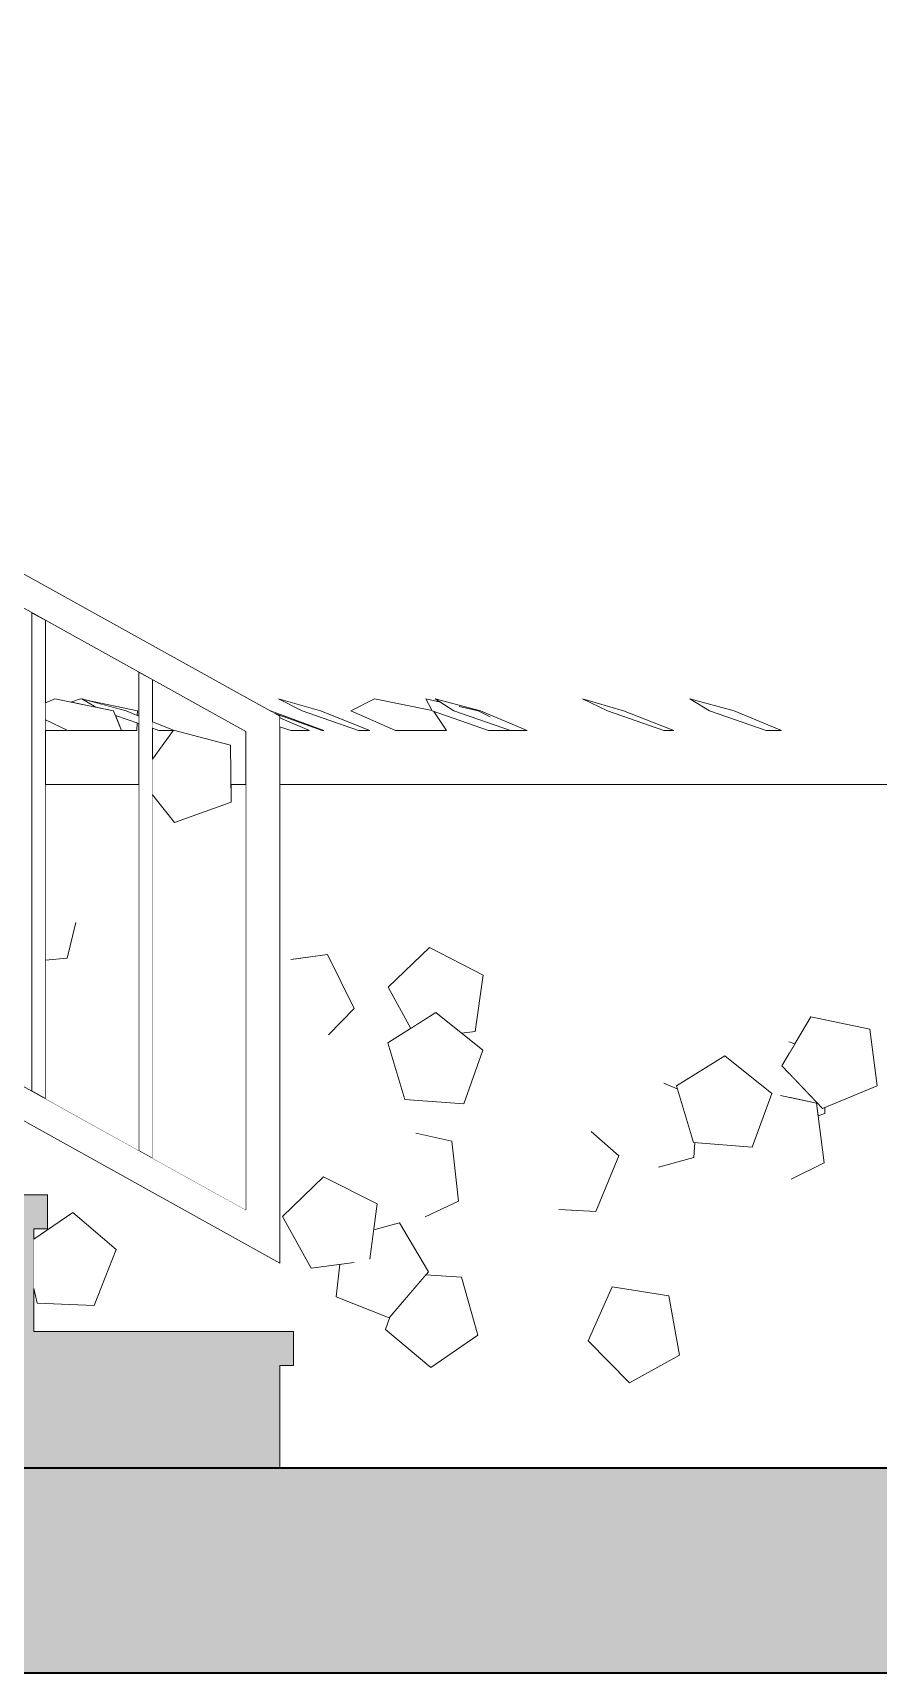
# Model space of a CAD drawing. Header units: millimetres. Extents: x -9413 to 8527, y -300 to 11224.
# Drawn here: x 5200 to 6436, y -300 to 2100 of the extents above; entities that cross this region are included whole.
import ezdxf

# ---------------------------------------------------------------- set-up
doc = ezdxf.new("R2010")
doc.units = ezdxf.units.MM
doc.header["$MEASUREMENT"] = 0
doc.linetypes.add('Wipeout_Contour', pattern=[1000, 0, -1000])
for name, color, linetype in [('Interior - Furniture', 7, 'Continuous'), ('Structural - Bearing', 7, 'Continuous'), ('Structural - Combined', 7, 'Continuous')]:
    doc.layers.add(name, color=color, linetype=linetype)
for name, color, linetype, lineweight, true_color in [('Interior - Furniture _Pen_No__4', 7, 'Continuous', 20, 0x029e21), ('Structural - Bearing_Pen_No__180', 7, 'Continuous', 15, 0xd6cda7), ('Structural - Bearing_Pen_No__29', 7, 'Continuous', 35, 0x3dad99), ('Structural - Bearing_Pen_No__87', 7, 'Continuous', 20, 0x6a6a6a), ('Structural - Combined_Pen_No__160', 7, 'Continuous', 20, 0xb4a35c), ('Structural - Combined_Pen_No__161', 7, 'Continuous', 13, 0x6a6a6a)]:
    doc.layers.add(name, color=color, linetype=linetype, lineweight=lineweight, true_color=true_color)
doc.layers.add('Structural - Combined_Pen_No__141', color=7, linetype='Continuous', lineweight=20)

# ---------------------------------------------------------------- blocks, each defined once
blk = doc.blocks.new('Section Elem_1_6')
at = {"layer": 'Structural - Bearing_Pen_No__180', "linetype": 'Continuous', "lineweight": 0, "true_color": 0x353329}
blk.add_hatch(color=250, dxfattribs=at).paths.add_polyline_path([(8527.1, 0), (-8108.3, 0), (-8108.3, -300), (8527.1, -300)])
at = {"layer": 'Structural - Bearing_Pen_No__29', "linetype": 'Continuous'}
for p, q in [((8327.1, 0), (5561.4, 0)), ((8527.1, -300), (-8108.3, -300))]:
    blk.add_line(p, q, dxfattribs=at)
at = {"layer": 'Structural - Bearing_Pen_No__29', "linetype": 'Continuous', "flags": 128}
blk.add_lwpolyline([(5561.4, 0), (5531.4, 0), (5036.3, 0)], dxfattribs=at)
blk = doc.blocks.new('Section Elem_23_6')
at = {"layer": 'Structural - Combined_Pen_No__160', "linetype": 'Continuous', "lineweight": 0, "true_color": 0x5a512e}
for points in [[(4141.4, 950), (4141.4, 1000), (3761.4, 1000), (3761.4, 950)], [(4121.4, 800), (4121.4, 950), (4091.4, 950), (4091.4, 800)], [(4501.4, 750), (4501.4, 800), (4091.4, 800), (4091.4, 750)], [(4481.4, 600), (4481.4, 750), (4451.4, 750), (4451.4, 600)], [(4861.4, 550), (4861.4, 600), (4451.4, 600), (4451.4, 550)], [(4841.4, 400), (4841.4, 550), (4811.4, 550), (4811.4, 400)], [(5221.4, 350), (5221.4, 400), (4811.4, 400), (4811.4, 350)], [(5201.4, 200), (5201.4, 350), (5171.4, 350), (5171.4, 200)], [(5581.4, 150), (5581.4, 200), (5171.4, 200), (5171.4, 150)], [(5561.4, 0), (5561.4, 150), (5531.4, 150), (5531.4, 0)]]:
    blk.add_hatch(color=59, dxfattribs=at).paths.add_polyline_path(points)
at = {"layer": 'Structural - Combined_Pen_No__141', "linetype": 'Continuous'}
for p, q in [((4141.4, 1000), (3761.4, 1000)), ((4141.4, 1000), (4141.4, 950)), ((4121.4, 950), (4121.4, 800)), ((4141.4, 950), (4121.4, 950)), ((3761.4, 800), (3761.4, 708.3)), ((4501.4, 800), (4121.4, 800)), ((4501.4, 800), (4501.4, 750)), ((4481.4, 750), (4481.4, 600)), ((4501.4, 750), (4481.4, 750)), ((4861.4, 600), (4481.4, 600)), ((4861.4, 600), (4861.4, 550)), ((4841.4, 550), (4841.4, 400)), ((4861.4, 550), (4841.4, 550)), ((5221.4, 400), (4841.4, 400)), ((5221.4, 400), (5221.4, 350)), ((5201.4, 350), (5201.4, 200)), ((5221.4, 350), (5201.4, 350)), ((5581.4, 200), (5201.4, 200)), ((5581.4, 200), (5581.4, 150)), ((5561.4, 150), (5561.4, 0)), ((5581.4, 150), (5561.4, 150))]:
    blk.add_line(p, q, dxfattribs=at)
at = {"layer": 'Structural - Combined_Pen_No__161', "linetype": 'Continuous'}
for p, q in [((3761.4, 1300), (3761.4, 2100)), ((3811.4, 2022.2), (3811.4, 1322.2)), ((5561.4, 1100), (5561.4, 300)), ((5511.4, 377.8), (5511.4, 1077.8))]:
    blk.add_line(p, q, dxfattribs=at)
at = {"color": 254, "linetype": 'Wipeout_Contour', "lineweight": 0, "ltscale": 17111.500409}
blk.add_wipeout([(3967.7, 1235.4), (3967.7, 1935.4), (3947.7, 1946.5), (3947.7, 1246.5)], dxfattribs=at).dxf.layer = 'Structural - Combined'
at = {"color": 254, "linetype": 'Wipeout_Contour', "lineweight": 0, "ltscale": 17570.925923}
blk.add_wipeout([(4124.1, 1148.5), (4124.1, 1848.5), (4104.1, 1859.6), (4104.1, 1159.6)], dxfattribs=at).dxf.layer = 'Structural - Combined'
at = {"color": 254, "linetype": 'Wipeout_Contour', "lineweight": 0, "ltscale": 18046.894235}
blk.add_wipeout([(4280.5, 1061.6), (4280.5, 1761.6), (4260.5, 1772.7), (4260.5, 1072.7)], dxfattribs=at).dxf.layer = 'Structural - Combined'
at = {"color": 254, "linetype": 'Wipeout_Contour', "lineweight": 0, "ltscale": 18538.141997}
blk.add_wipeout([(4436.8, 974.7), (4436.8, 1674.7), (4416.8, 1685.9), (4416.8, 985.9)], dxfattribs=at).dxf.layer = 'Structural - Combined'
at = {"color": 254, "linetype": 'Wipeout_Contour', "lineweight": 0, "ltscale": 19043.49729}
blk.add_wipeout([(4593.2, 887.9), (4593.2, 1587.9), (4573.2, 1599), (4573.2, 899)], dxfattribs=at).dxf.layer = 'Structural - Combined'
at = {"color": 254, "linetype": 'Wipeout_Contour', "lineweight": 0, "ltscale": 19561.876711}
blk.add_wipeout([(4749.6, 801), (4749.6, 1501), (4729.6, 1512.1), (4729.6, 812.1)], dxfattribs=at).dxf.layer = 'Structural - Combined'
at = {"color": 254, "linetype": 'Wipeout_Contour', "lineweight": 0, "ltscale": 20092.281407}
blk.add_wipeout([(4905.9, 714.1), (4905.9, 1414.1), (4885.9, 1425.3), (4885.9, 725.3)], dxfattribs=at).dxf.layer = 'Structural - Combined'
at = {"color": 254, "linetype": 'Wipeout_Contour', "lineweight": 0, "ltscale": 20633.79243}
blk.add_wipeout([(5062.3, 627.3), (5062.3, 1327.3), (5042.3, 1338.4), (5042.3, 638.4)], dxfattribs=at).dxf.layer = 'Structural - Combined'
at = {"color": 254, "linetype": 'Wipeout_Contour', "lineweight": 0, "ltscale": 21185.565714}
blk.add_wipeout([(5218.6, 540.4), (5218.6, 1240.4), (5198.6, 1251.5), (5198.6, 551.5)], dxfattribs=at).dxf.layer = 'Structural - Combined'
at = {"color": 254, "linetype": 'Wipeout_Contour', "lineweight": 0, "ltscale": 21746.82689}
blk.add_wipeout([(5375, 453.5), (5375, 1153.5), (5355, 1164.6), (5355, 464.6)], dxfattribs=at).dxf.layer = 'Structural - Combined'
at = {"layer": 'Structural - Combined_Pen_No__160', "linetype": 'Continuous', "lineweight": 0, "true_color": 0x5a512e}
blk.add_hatch(color=59, dxfattribs=at).paths.add_polyline_path([(5036.3, 0), (5531.4, 0), (5531.4, 150), (5171.4, 150), (5171.4, 350), (4811.4, 350), (4811.4, 550), (4451.4, 550), (4451.4, 750), (4091.4, 750), (4091.4, 950), (3761.4, 950), (3761.4, 708.3)])
at = {"layer": 'Structural - Combined_Pen_No__141', "linetype": 'Continuous'}
blk.add_line((3761.4, 708.3), (5036.3, 0), dxfattribs=at)
at = {"layer": 'Structural - Combined_Pen_No__161', "linetype": 'Continuous'}
for p, q in [((3761.4, 2100), (5561.4, 1100)), ((5511.4, 1077.8), (3811.4, 2022.2)), ((3947.7, 1246.5), (3947.7, 1946.5)), ((3967.7, 1935.4), (3967.7, 1235.4)), ((4104.1, 1159.6), (4104.1, 1859.6)), ((4124.1, 1848.5), (4124.1, 1148.5)), ((4260.5, 1072.7), (4260.5, 1772.7)), ((4280.5, 1761.6), (4280.5, 1061.6)), ((4416.8, 985.9), (4416.8, 1685.9)), ((4436.8, 1674.7), (4436.8, 974.7)), ((4573.2, 899), (4573.2, 1599)), ((4593.2, 1587.9), (4593.2, 887.9)), ((4729.6, 812.1), (4729.6, 1512.1)), ((4749.6, 1501), (4749.6, 801)), ((4885.9, 725.3), (4885.9, 1425.3)), ((4905.9, 1414.1), (4905.9, 714.1)), ((3811.4, 1322.2), (5511.4, 377.8)), ((5042.3, 638.4), (5042.3, 1338.4)), ((5062.3, 1327.3), (5062.3, 627.3)), ((5561.4, 300), (3761.4, 1300)), ((5198.6, 551.5), (5198.6, 1251.5)), ((5218.6, 1240.4), (5218.6, 540.4)), ((5355, 464.6), (5355, 1164.6)), ((5375, 1153.5), (5375, 453.5))]:
    blk.add_line(p, q, dxfattribs=at)
blk = doc.blocks.new('Section Elem_26_6')
at = {"layer": 'Structural - Bearing_Pen_No__87', "linetype": 'Continuous'}
blk.add_line((6893.6, 1000), (5561.4, 1000), dxfattribs=at)
at = {"color": 254, "linetype": 'Wipeout_Contour', "lineweight": 0, "ltscale": 42560.827688}
blk.add_wipeout([(5218.6, 794.2), (5263.1, 798.4), (5250.4, 746.1), (5218.6, 743.1), (5218.6, 540.4), (5355, 464.6), (5355, 1000), (5218.6, 1000)], dxfattribs=at).dxf.layer = 'Structural - Bearing'
at = {"color": 254, "linetype": 'Wipeout_Contour', "lineweight": 0, "ltscale": 38629.837659}
blk.add_wipeout([(5375, 984.9), (5375, 453.5), (5511.4, 377.8), (5511.4, 1000), (5490, 1000), (5490.3, 974.6), (5407.3, 944.8)], dxfattribs=at).dxf.layer = 'Structural - Bearing'
at = {"layer": 'Structural - Bearing_Pen_No__87', "linetype": 'Continuous'}
for p, q in [((5355, 1000), (5218.6, 1000)), ((5511.4, 1000), (5490, 1000))]:
    blk.add_line(p, q, dxfattribs=at)
blk = doc.blocks.new('Section Elem_41_6')
at = {"color": 254, "linetype": 'Wipeout_Contour', "lineweight": 0, "ltscale": 38045.233802}
blk.add_wipeout([(5336.5, 1107.9), (5271.6, 1125.7), (5292.2, 1113.3), (5318, 1107.9), (5320.8, 1101.1), (5355, 1089.3), (5355, 1100.3)], dxfattribs=at).dxf.layer = 'Interior - Furniture'
at = {"color": 254, "linetype": 'Wipeout_Contour', "lineweight": 0, "ltscale": 28676.119604}
blk.add_wipeout([(5594, 1107.9), (5676.5, 1079.2), (5693, 1079.2), (5620.6, 1107.9), (5559.5, 1125.7)], dxfattribs=at).dxf.layer = 'Interior - Furniture'
at = {"color": 254, "linetype": 'Wipeout_Contour', "lineweight": 0, "ltscale": 17855.286291}
blk.add_wipeout([(5868.9, 1099), (5851.1, 1107.9), (5823.7, 1114.3)], dxfattribs=at).dxf.layer = 'Interior - Furniture'
at = {"color": 254, "linetype": 'Wipeout_Contour', "lineweight": 0, "ltscale": 30862.426115}
blk.add_wipeout([(6040.4, 1107.9), (6122.6, 1079.2), (6137.2, 1079.2), (6064, 1107.9), (6004.1, 1125.7)], dxfattribs=at).dxf.layer = 'Interior - Furniture'
at = {"color": 254, "linetype": 'Wipeout_Contour', "lineweight": 0, "ltscale": 31625.809231}
blk.add_wipeout([(6189.5, 1107.9), (6272.6, 1079.2), (6295.1, 1079.2), (6225.9, 1107.9), (6160.6, 1125.7)], dxfattribs=at).dxf.layer = 'Interior - Furniture'
at = {"color": 254, "linetype": 'Wipeout_Contour', "lineweight": 0, "ltscale": 21380.282851}
blk.add_wipeout([(5249.6, 1080.1), (5218.6, 1094.8), (5218.6, 1079.2), (5249.7, 1079.2)], dxfattribs=at).dxf.layer = 'Interior - Furniture'
at = {"color": 254, "linetype": 'Wipeout_Contour', "lineweight": 0, "ltscale": 27483.221141}
blk.add_wipeout([(5375, 1082.4), (5384.1, 1079.2), (5405.4, 1079.2), (5405.5, 1079.5), (5375, 1092)], dxfattribs=at).dxf.layer = 'Interior - Furniture'
at = {"color": 254, "linetype": 'Wipeout_Contour', "lineweight": 0, "ltscale": 21176.742157}
blk.add_wipeout([(5218.6, 794.2), (5218.6, 743.1), (5250.4, 746.1), (5263.1, 798.4)], dxfattribs=at).dxf.layer = 'Interior - Furniture'
at = {"color": 254, "linetype": 'Wipeout_Contour', "lineweight": 0, "ltscale": 22685.612463}
blk.add_wipeout([(5577.6, 744.5), (5632.4, 633.9), (5670.1, 672.3), (5631, 751.3)], dxfattribs=at).dxf.layer = 'Interior - Furniture'
at = {"color": 254, "linetype": 'Wipeout_Contour', "lineweight": 0, "ltscale": 40854.808958}
blk.add_wipeout([(5779.9, 761.7), (5719.8, 703.9), (5752.8, 643.4), (5789.5, 666.6), (5827.1, 636.5), (5846.8, 639), (5858.4, 721.5)], dxfattribs=at).dxf.layer = 'Interior - Furniture'
at = {"color": 254, "linetype": 'Wipeout_Contour', "lineweight": 0, "ltscale": 31166.522627}
blk.add_wipeout([(6252.1, 469.5), (6280.6, 547.9), (6212, 603.4), (6141.3, 559.3), (6166, 476.6)], dxfattribs=at).dxf.layer = 'Interior - Furniture'
at = {"color": 254, "linetype": 'Wipeout_Contour', "lineweight": 0, "ltscale": 19017.35914}
blk.add_wipeout([(6305.9, 623.9), (6306.1, 606.9), (6314.5, 621)], dxfattribs=at).dxf.layer = 'Interior - Furniture'
at = {"color": 254, "linetype": 'Wipeout_Contour', "lineweight": 0, "ltscale": 44536.19904}
blk.add_wipeout([(6306.5, 576.9), (6307, 542.4), (6346.2, 534.1), (6348.6, 515.3), (6358.2, 518.8), (6358.1, 527.7), (6355, 526.4)], dxfattribs=at).dxf.layer = 'Interior - Furniture'
at = {"color": 254, "linetype": 'Wipeout_Contour', "lineweight": 0, "ltscale": 24127.390026}
blk.add_wipeout([(6016.6, 492.6), (5969.6, 378.5), (6023.3, 375.4), (6057, 456.9)], dxfattribs=at).dxf.layer = 'Interior - Furniture'
at = {"color": 254, "linetype": 'Wipeout_Contour', "lineweight": 0, "ltscale": 31530.879392}
blk.add_wipeout([(5201.4, 262.7), (5206.3, 241.2), (5289.6, 237.8), (5321.8, 319.9), (5258.5, 374), (5201.4, 335.2)], dxfattribs=at).dxf.layer = 'Interior - Furniture'
at = {"color": 254, "linetype": 'Wipeout_Contour', "lineweight": 0, "ltscale": 45652.465921}
blk.add_wipeout([(5648.8, 298.2), (5643.7, 250.5), (5721.3, 220.1), (5778.5, 287.3), (5736.2, 359.1), (5698.6, 348.8), (5692.7, 305.6), (5669.2, 300.9)], dxfattribs=at).dxf.layer = 'Interior - Furniture'
at = {"color": 254, "linetype": 'Wipeout_Contour', "lineweight": 0, "ltscale": 30425.20086}
blk.add_wipeout([(6072.7, 124.8), (6145.5, 165.5), (6129.9, 252.3), (6047.5, 265.2), (6012.2, 186.4)], dxfattribs=at).dxf.layer = 'Interior - Furniture'
at = {"layer": 'Interior - Furniture _Pen_No__4', "linetype": 'Continuous'}
for p, q in [((6064, 1107.9), (6004.1, 1125.7)), ((6004.1, 1125.7), (6040.4, 1107.9)), ((6040.4, 1107.9), (6122.6, 1079.2)), ((6137.2, 1079.2), (6064, 1107.9)), ((6225.9, 1107.9), (6160.6, 1125.7)), ((6160.6, 1125.7), (6189.5, 1107.9)), ((6189.5, 1107.9), (6272.6, 1079.2)), ((6295.1, 1079.2), (6225.9, 1107.9)), ((6122.6, 1079.2), (6137.2, 1079.2)), ((6272.6, 1079.2), (6295.1, 1079.2)), ((5250.4, 746.1), (5263.1, 798.5)), ((5218.6, 743.1), (5250.4, 746.1)), ((5631, 751.3), (5577.5, 744.4)), ((5670.1, 672.3), (5631, 751.3)), ((5779.9, 761.7), (5719.8, 703.9)), ((5858.4, 721.5), (5779.9, 761.7)), ((5632.3, 633.9), (5670.1, 672.3)), ((6280.6, 547.9), (6212, 603.4)), ((6252.1, 469.5), (6280.6, 547.9)), ((6057, 456.9), (6016.6, 492.6)), ((6023.3, 375.4), (6057, 456.9)), ((5258.5, 374), (5201.4, 335.2)), ((5321.8, 319.9), (5258.5, 374)), ((5969.5, 378.6), (6023.3, 375.4)), ((5289.6, 237.8), (5321.8, 319.9)), ((6047.5, 265.2), (6012.2, 186.4)), ((6129.9, 252.3), (6047.5, 265.2)), ((5201.4, 262.7), (5206.3, 241.2)), ((5206.3, 241.2), (5289.6, 237.8)), ((6145.5, 165.5), (6129.9, 252.3)), ((6012.2, 186.4), (6072.7, 124.8)), ((6072.7, 124.8), (6145.5, 165.5))]:
    blk.add_line(p, q, dxfattribs=at)
at = {"color": 254, "linetype": 'Wipeout_Contour', "lineweight": 0, "ltscale": 21561.880402}
blk.add_wipeout([(5255.6, 1120.8), (5292.2, 1113.3), (5272.6, 1125), (5269.7, 1125.7)], dxfattribs=at).dxf.layer = 'Interior - Furniture'
at = {"color": 254, "linetype": 'Wipeout_Contour', "lineweight": 0, "ltscale": 28429.985868}
blk.add_wipeout([(5546.3, 1108.4), (5554, 1104.1), (5623, 1079.2), (5625.6, 1079.2), (5547.6, 1107.9)], dxfattribs=at).dxf.layer = 'Interior - Furniture'
at = {"color": 254, "linetype": 'Wipeout_Contour', "lineweight": 0, "ltscale": 40986.734998}
blk.add_wipeout([(5665.3, 1107.9), (5730.3, 1079.2), (5804.9, 1079.2), (5786.5, 1107.1), (5784, 1107.9), (5783.8, 1108.4), (5699.7, 1125.7)], dxfattribs=at).dxf.layer = 'Interior - Furniture'
at = {"color": 254, "linetype": 'Wipeout_Contour', "lineweight": 0, "ltscale": 33107.296918}
blk.add_wipeout([(5375, 984.9), (5407.3, 944.8), (5490.3, 974.6), (5489.3, 1058), (5405.7, 1079.7), (5375, 1037.3)], dxfattribs=at).dxf.layer = 'Interior - Furniture'
at = {"color": 254, "linetype": 'Wipeout_Contour', "lineweight": 0, "ltscale": 29094.655388}
blk.add_wipeout([(5830.2, 532.9), (5858.3, 611.4), (5789.5, 666.6), (5719, 622.2), (5744.1, 539.5)], dxfattribs=at).dxf.layer = 'Interior - Furniture'
at = {"color": 254, "linetype": 'Wipeout_Contour', "lineweight": 0, "ltscale": 31986.926234}
blk.add_wipeout([(6434.8, 559.4), (6424.3, 642.1), (6338, 660.2), (6295.2, 588.7), (6355, 526.4)], dxfattribs=at).dxf.layer = 'Interior - Furniture'
at = {"color": 254, "linetype": 'Wipeout_Contour', "lineweight": 0, "ltscale": 37000.983905}
blk.add_wipeout([(6114.8, 440.2), (6166.8, 454.4), (6168.2, 476.4), (6166, 476.6), (6142.5, 555.1), (6123, 563.3)], dxfattribs=at).dxf.layer = 'Interior - Furniture'
at = {"color": 254, "linetype": 'Wipeout_Contour', "lineweight": 0, "ltscale": 23234.804534}
blk.add_wipeout([(5773.9, 367.7), (5822.5, 390.7), (5812.8, 478.4), (5760.4, 490.3)], dxfattribs=at).dxf.layer = 'Interior - Furniture'
at = {"color": 254, "linetype": 'Wipeout_Contour', "lineweight": 0, "ltscale": 33927.249351}
blk.add_wipeout([(5692.7, 305.6), (5703.7, 386.6), (5624.9, 426.3), (5565.1, 368.3), (5606.9, 292.6), (5669.2, 300.9)], dxfattribs=at).dxf.layer = 'Interior - Furniture'
at = {"color": 254, "linetype": 'Wipeout_Contour', "lineweight": 0, "ltscale": 34698.933452}
blk.add_wipeout([(5722.1, 221.1), (5715.9, 202.8), (5782, 147.2), (5850.6, 194.7), (5826.9, 279.6), (5774.7, 282.8)], dxfattribs=at).dxf.layer = 'Interior - Furniture'
at = {"layer": 'Interior - Furniture _Pen_No__4', "linetype": 'Continuous'}
for p, q in [((5546.3, 1108.4), (5547.6, 1107.9)), ((5693, 1079.2), (5620.6, 1107.9)), ((5665.3, 1107.9), (5699.7, 1125.7)), ((5730.3, 1079.2), (5665.3, 1107.9)), ((5375, 1092), (5405.5, 1079.5)), ((5384.1, 1079.2), (5375, 1082.4)), ((5405.7, 1079.7), (5375, 1037.3)), ((5405.4, 1079.2), (5384.1, 1079.2)), ((5489.3, 1058), (5405.7, 1079.7)), ((5490.3, 974.6), (5489.3, 1058)), ((5625.6, 1079.2), (5623, 1079.2)), ((5676.5, 1079.2), (5693, 1079.2)), ((5375, 984.9), (5407.3, 944.8)), ((5407.3, 944.8), (5490.3, 974.6)), ((5846.8, 639), (5858.4, 721.5)), ((5719.8, 703.9), (5752.8, 643.4)), ((5789.5, 666.6), (5719, 622.2)), ((5858.3, 611.4), (5789.5, 666.6)), ((6338, 660.2), (6295.2, 588.7)), ((6424.3, 642.1), (6338, 660.2)), ((5827.1, 636.5), (5846.8, 639)), ((6434.8, 559.4), (6424.3, 642.1)), ((5719, 622.2), (5744.1, 539.5)), ((5830.2, 532.9), (5858.3, 611.4)), ((6212, 603.4), (6141.3, 559.3)), ((6314.5, 621), (6305.8, 623.9)), ((6142.5, 555.1), (6123, 563.3)), ((6141.3, 559.3), (6166, 476.6)), ((5744.1, 539.5), (5830.2, 532.9)), ((5812.8, 478.4), (5760.3, 490.3)), ((5822.5, 390.7), (5812.8, 478.4)), ((6166, 476.6), (6252.1, 469.5)), ((6166.8, 454.4), (6168.2, 476.4)), ((6114.8, 440.2), (6166.8, 454.4)), ((5624.9, 426.3), (5565.1, 368.3)), ((5703.7, 386.6), (5624.9, 426.3)), ((5692.7, 305.6), (5703.7, 386.6)), ((5773.8, 367.6), (5822.5, 390.7)), ((5565.1, 368.3), (5606.9, 292.6)), ((5736.2, 359.1), (5698.6, 348.8)), ((5778.5, 287.3), (5736.2, 359.1)), ((5606.9, 292.6), (5670, 301)), ((5648.8, 298.2), (5643.7, 250.5)), ((5721.3, 220.1), (5778.5, 287.3)), ((5826.9, 279.6), (5774.7, 282.8)), ((5850.6, 194.7), (5826.9, 279.6)), ((5643.7, 250.5), (5721.3, 220.1)), ((5722.1, 221.1), (5715.9, 202.8)), ((5715.9, 202.8), (5782, 147.2)), ((5782, 147.2), (5850.6, 194.7))]:
    blk.add_line(p, q, dxfattribs=at)
at = {"color": 254, "linetype": 'Wipeout_Contour', "lineweight": 0, "ltscale": 21777.14988}
blk.add_wipeout([(5278.3, 1123.8), (5336.5, 1107.9), (5352.7, 1101.2), (5352.9, 1107.9)], dxfattribs=at).dxf.layer = 'Interior - Furniture'
at = {"color": 254, "linetype": 'Wipeout_Contour', "lineweight": 0, "ltscale": 35558.191018}
blk.add_wipeout([(5796, 1120.7), (5774.6, 1125.7), (5784, 1107.9), (5866.4, 1079.2), (5898.8, 1079.2), (5815.5, 1107.9)], dxfattribs=at).dxf.layer = 'Interior - Furniture'
at = {"color": 254, "linetype": 'Wipeout_Contour', "lineweight": 0, "ltscale": 22723.348077}
blk.add_wipeout([(5561.4, 1084.7), (5577.2, 1079.2), (5604.4, 1079.2), (5561.4, 1097.8)], dxfattribs=at).dxf.layer = 'Interior - Furniture'
at = {"color": 254, "linetype": 'Wipeout_Contour', "lineweight": 0, "ltscale": 25381.670631}
blk.add_wipeout([(6293.6, 545.3), (6308.9, 422.9), (6357.2, 446.6), (6346.2, 534.1)], dxfattribs=at).dxf.layer = 'Interior - Furniture'
at = {"layer": 'Interior - Furniture _Pen_No__4', "linetype": 'Continuous'}
for p, q in [((5547.6, 1107.9), (5625.6, 1079.2)), ((5623, 1079.2), (5554, 1104.1)), ((5620.6, 1107.9), (5559.5, 1125.7)), ((5559.5, 1125.7), (5594, 1107.9)), ((5594, 1107.9), (5676.5, 1079.2)), ((5699.7, 1125.7), (5783.8, 1108.4)), ((5796, 1120.7), (5774.6, 1125.7)), ((5774.6, 1125.7), (5784, 1107.9)), ((5784, 1107.9), (5866.4, 1079.2)), ((5786.5, 1107.1), (5804.9, 1079.2)), ((5815.5, 1107.9), (5788.4, 1125.7)), ((5788.4, 1125.7), (5854.9, 1107.9)), ((5898.8, 1079.2), (5815.5, 1107.9)), ((5851.1, 1107.9), (5823.7, 1114.3)), ((5868.9, 1099), (5851.1, 1107.9)), ((5854.9, 1107.9), (5923.1, 1079.2)), ((5604.4, 1079.2), (5561.4, 1097.8)), ((5561.4, 1084.7), (5577.2, 1079.2)), ((5577.2, 1079.2), (5604.4, 1079.2)), ((5804.9, 1079.2), (5730.3, 1079.2)), ((5866.4, 1079.2), (5898.8, 1079.2)), ((5923.1, 1079.2), (5898.8, 1079.2)), ((6295.2, 588.7), (6355, 526.4)), ((6355, 526.4), (6434.8, 559.4)), ((6346.2, 534.1), (6293.5, 545.3)), ((6357.2, 446.6), (6346.2, 534.1)), ((6348.6, 515.3), (6358.2, 518.8)), ((6358.2, 518.8), (6358.1, 527.7)), ((6308.8, 422.8), (6357.2, 446.6))]:
    blk.add_line(p, q, dxfattribs=at)
at = {"color": 254, "linetype": 'Wipeout_Contour', "lineweight": 0, "ltscale": 21793.636833}
blk.add_wipeout([(5352.5, 1090.2), (5320.8, 1101.1), (5329.8, 1079.2), (5352.3, 1079.2)], dxfattribs=at).dxf.layer = 'Interior - Furniture'
at = {"layer": 'Interior - Furniture _Pen_No__4', "linetype": 'Continuous'}
for p, q in [((5352.9, 1107.9), (5352.7, 1101.2)), ((5352.5, 1090.2), (5352.3, 1079.2))]:
    blk.add_line(p, q, dxfattribs=at)
at = {"color": 254, "linetype": 'Wipeout_Contour', "lineweight": 0, "ltscale": 32253.664401}
blk.add_wipeout([(5218.6, 1094.8), (5251.4, 1079.2), (5329.8, 1079.2), (5318, 1107.9), (5232.3, 1125.7), (5218.6, 1119.8)], dxfattribs=at).dxf.layer = 'Interior - Furniture'
at = {"layer": 'Interior - Furniture _Pen_No__4', "linetype": 'Continuous'}
for p, q in [((5232.3, 1125.7), (5218.6, 1119.8)), ((5318, 1107.9), (5232.3, 1125.7)), ((5255.6, 1120.8), (5269.7, 1125.7)), ((5269.7, 1125.7), (5272.6, 1125)), ((5292.2, 1113.3), (5271.6, 1125.7)), ((5271.6, 1125.7), (5336.5, 1107.9)), ((5278.3, 1123.8), (5352.9, 1107.9)), ((5329.8, 1079.2), (5318, 1107.9)), ((5336.5, 1107.9), (5355, 1100.3)), ((5218.6, 1094.8), (5251.4, 1079.2)), ((5249.7, 1079.2), (5249.6, 1080.1)), ((5355, 1089.3), (5320.8, 1101.1)), ((5218.6, 1079.2), (5249.7, 1079.2)), ((5251.4, 1079.2), (5329.8, 1079.2)), ((5352.3, 1079.2), (5329.8, 1079.2))]:
    blk.add_line(p, q, dxfattribs=at)

msp = doc.modelspace()

# ---------------------------------------------------------------- block references
at = {"layer": 'Structural - Bearing'}
msp.add_blockref('Section Elem_1_6', (0, 0), dxfattribs=at)

# ---------------------------------------------------------------- next in the draw order: block references
at = {"layer": 'Structural - Combined'}
msp.add_blockref('Section Elem_23_6', (0, 0), dxfattribs=at)

# ---------------------------------------------------------------- next in the draw order: block references
at = {"layer": 'Structural - Bearing'}
msp.add_blockref('Section Elem_26_6', (0, 0), dxfattribs=at)

# ---------------------------------------------------------------- next in the draw order: block references
at = {"layer": 'Interior - Furniture'}
msp.add_blockref('Section Elem_41_6', (0, 0), dxfattribs=at)

doc.saveas('drawing.dxf')
